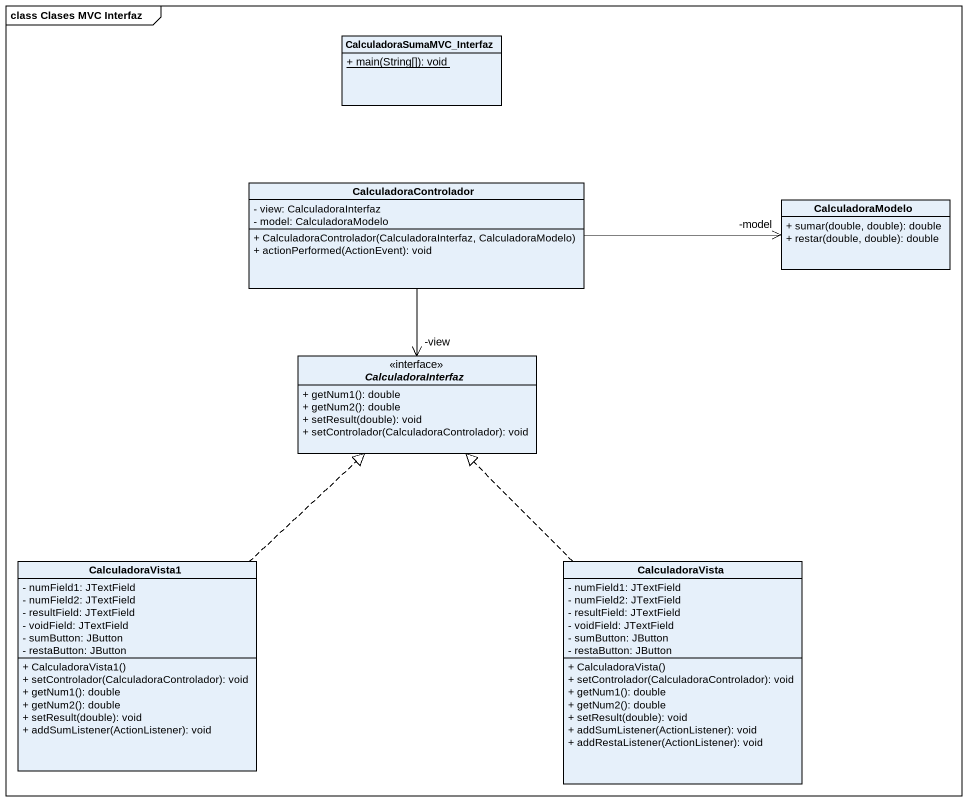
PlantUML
@startuml
mainframe class Clases MVC Interfaz
hide circle
hide empty members
skinparam classAttributeIconSize 0
class CalculadoraSumaMVC_Interfaz {
  {static} + main(String[]): void
}
class CalculadoraControlador {
  - view: CalculadoraInterfaz
  - model: CalculadoraModelo
  + CalculadoraControlador(CalculadoraInterfaz, CalculadoraModelo)
  + actionPerformed(ActionEvent): void
}
class CalculadoraModelo {
  + sumar(double, double): double
  + restar(double, double): double
}
interface CalculadoraInterfaz {
  + getNum1(): double
  + getNum2(): double
  + setResult(double): void
  + setControlador(CalculadoraControlador): void
}
class CalculadoraVista1 {
  - numField1: JTextField
  - numField2: JTextField
  - resultField: JTextField
  - voidField: JTextField
  - sumButton: JButton
  - restaButton: JButton
  + CalculadoraVista1()
  + setControlador(CalculadoraControlador): void
  + getNum1(): double
  + getNum2(): double
  + setResult(double): void
  + addSumListener(ActionListener): void
}
class CalculadoraVista {
  - numField1: JTextField
  - numField2: JTextField
  - resultField: JTextField
  - voidField: JTextField
  - sumButton: JButton
  - restaButton: JButton
  + CalculadoraVista()
  + setControlador(CalculadoraControlador): void
  + getNum1(): double
  + getNum2(): double
  + setResult(double): void
  + addSumListener(ActionListener): void
  + addRestaListener(ActionListener): void
}
CalculadoraControlador -right-> "-model" CalculadoraModelo
CalculadoraControlador --> "-view" CalculadoraInterfaz
CalculadoraVista1 .up.|> CalculadoraInterfaz
CalculadoraVista .up.|> CalculadoraInterfaz
@enduml
